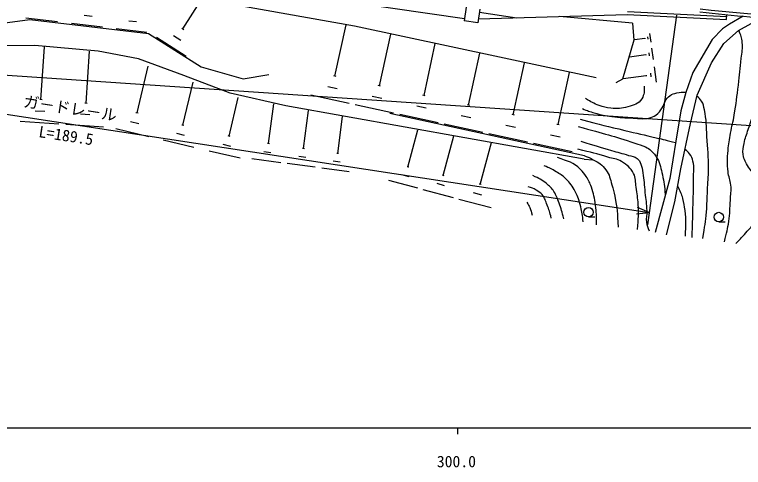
# Model space of a CAD drawing. Units: millimetres, scale not verified. Extents: x 0 to 700000, y -47500 to 447500.
# Drawn here: x 297565 to 413495, y 198715 to 270808 of the extents above; entities that cross this region are included whole.
import ezdxf
from ezdxf.enums import TextEntityAlignment as Align

# ---------------------------------------------------------------- set-up
doc = ezdxf.new("R2010")
doc.units = ezdxf.units.MM
doc.header["$LTSCALE"] = 1000
for name, color, linetype, lineweight in [('M-STR-STRC', 7, 'Continuous', 25), ('M-TTL-BAND', 7, 'Continuous', 25), ('S-TTL', 7, 'Continuous', 25)]:
    doc.layers.add(name, color=color, linetype=linetype, lineweight=lineweight)
doc.styles.add('@ＭＳ ゴシック', font='')
doc.styles.add('ＭＳ ゴシック', font='')
doc.styles.get('@ＭＳ ゴシック').set_extended_font_data('@MS Gothic')
doc.styles.get('ＭＳ ゴシック').set_extended_font_data('MS Gothic')

msp = doc.modelspace()

# ---------------------------------------------------------------- linework, layer by layer
at = {"layer": 'M-STR-STRC'}
for p, q in [((402871, 270729), (398212, 237318)), ((213608, 267599), (398488, 239299)), ((398488, 239299), (396657, 240103)), ((396500, 239080), (398488, 239299))]:
    msp.add_line(p, q, dxfattribs=at)
at = {"layer": 'M-TTL-BAND'}
for p, q in [((40000, 205000), (579000, 205000)), ((368000, 205000), (368000, 204000))]:
    msp.add_line(p, q, dxfattribs=at)
at = {"layer": 'S-TTL'}
for p, q in [((294430, 281092), (369121, 270165)), ((324321, 268533), (329023, 275939)), ((333399, 272268), (351633, 269039)), ((369389, 271996), (369070, 269819)), ((371566, 271677), (371247, 269500)), ((395031, 271308), (410841, 270509)), ((156169, 270622), (419911, 252794)), ((299350, 270278), (304393, 269686)), ((308644, 270695), (309883, 270550)), ((371340, 270134), (395025, 270808)), ((371493, 271182), (377469, 270308)), ((395827, 269430), (384265, 270501)), ((395025, 270808), (410816, 270010)), ((410816, 270010), (410854, 270774)), ((413463, 270535), (411281, 269286)), ((412714, 268262), (416324, 270304)), ((292922, 269117), (300000, 270000)), ((300000, 270000), (318867, 267787)), ((306611, 269426), (311568, 268844)), ((315743, 269837), (316961, 269694)), ((348531, 260988), (350314, 269171)), ((351633, 269039), (390096, 260777)), ((371247, 269500), (369070, 269819)), ((395827, 269430), (396077, 266723)), ((411281, 269286), (410145, 268523)), ((313744, 268589), (318617, 268017)), ((324173, 268626), (324468, 268439)), ((398561, 267816), (398751, 266441)), ((410145, 268523), (408525, 266847)), ((410405, 266214), (412714, 268262)), ((318867, 267787), (327250, 262464)), ((320165, 267200), (324882, 264204)), ((322833, 267492), (324012, 266743)), ((355605, 259454), (357401, 267698)), ((396077, 266723), (394268, 260525)), ((397831, 267014), (396172, 266784)), ((397825, 267057), (397837, 266971)), ((398220, 267243), (398267, 266899)), ((408525, 266847), (405452, 261577)), ((300807, 265893), (289314, 265805)), ((310841, 264965), (300807, 265893)), ((301754, 257252), (302302, 265654)), ((362688, 257917), (364488, 266176)), ((408432, 263123), (410405, 266214)), ((308931, 256681), (309473, 264991)), ((317250, 263771), (310841, 264965)), ((369783, 256377), (371585, 264651)), ((397956, 264408), (395393, 264052)), ((397948, 264463), (397963, 264353)), ((398454, 264701), (398515, 264261)), ((398890, 265434), (399134, 263673)), ((324500, 261119), (317250, 263771)), ((317041, 255146), (318799, 262585)), ((327250, 262464), (333902, 260602)), ((376887, 254836), (378693, 263124)), ((399299, 262485), (399635, 260063)), ((406160, 257983), (408432, 263123)), ((331838, 258290), (324500, 261119)), ((333902, 260602), (338027, 261267)), ((348722, 260947), (348341, 261030)), ((384002, 253292), (385811, 261595)), ((398013, 261073), (394375, 260569)), ((398003, 261148), (398024, 260997)), ((398698, 261476), (398782, 260871)), ((405452, 261577), (404354, 258412)), ((324334, 253178), (325959, 260052)), ((394268, 260525), (393227, 259937)), ((348895, 258994), (347371, 259326)), ((355795, 259412), (355414, 259495)), ((331681, 251441), (333132, 257581)), ((340722, 256257), (331838, 258290)), ((350782, 256668), (344687, 257996)), ((355969, 257456), (354442, 257788)), ((362879, 257875), (362497, 257958)), ((404354, 258412), (403534, 255470)), ((405080, 253477), (406160, 257983)), ((301946, 257240), (301561, 257265)), ((309118, 256669), (308744, 256693)), ((337957, 250271), (338784, 256598)), ((388142, 247812), (340722, 256257)), ((357859, 255126), (351754, 256456)), ((363053, 255916), (361524, 256249)), ((369974, 256336), (369591, 256419)), ((302403, 255355), (300864, 255456)), ((317206, 255107), (316876, 255185)), ((343516, 249472), (344308, 255528)), ((388214, 248307), (357251, 255053)), ((403534, 255470), (402752, 250665)), ((309561, 254837), (308065, 254935)), ((348956, 248690), (349726, 254580)), ((364946, 253581), (358831, 254914)), ((370148, 254373), (368616, 254707)), ((377079, 254794), (376695, 254878)), ((304591, 253358), (298435, 253760)), ((311688, 252895), (305704, 253286)), ((317327, 253406), (316007, 253718)), ((324487, 253142), (324181, 253214)), ((372044, 252035), (365919, 253369)), ((377253, 252828), (375719, 253162)), ((384194, 253250), (383810, 253334)), ((403516, 246252), (405080, 253477)), ((318932, 251353), (313652, 252601)), ((324599, 251565), (323375, 251854)), ((360129, 246535), (361726, 252480)), ((379153, 250486), (373017, 251823)), ((384369, 251281), (382832, 251616)), ((326087, 249662), (321192, 250819)), ((331834, 251405), (331528, 251477)), ((365756, 245187), (367447, 251479)), ((371641, 243778), (373428, 250433)), ((402752, 250665), (401765, 244725)), ((331946, 249828), (330722, 250117)), ((338100, 250253), (337814, 250290)), ((343656, 249454), (343377, 249490)), ((386272, 248935), (380126, 250274)), ((333435, 247926), (328540, 249083)), ((338351, 248820), (337204, 248970)), ((343900, 248058), (342782, 248204)), ((349092, 248672), (348820, 248708)), ((339891, 247219), (335303, 247818)), ((345400, 246499), (340931, 247083)), ((349330, 247313), (348242, 247455)), ((388142, 247812), (389606, 247703)), ((350791, 245794), (346439, 246363)), ((360273, 246496), (359985, 246573)), ((402585, 241001), (403516, 246252)), ((360333, 245000), (359183, 245309)), ((365908, 245147), (365604, 245228)), ((401765, 244725), (399456, 236122)), ((361688, 243156), (357087, 244392)), ((365972, 243567), (364758, 243894)), ((371801, 243735), (371480, 243821)), ((367402, 241621), (362545, 242926)), ((371868, 242069), (370587, 242413)), ((373377, 240016), (368253, 241392)), ((401244, 235750), (402585, 241001)), ((388864, 238587), (389864, 238587)), ((409575, 237829), (410575, 237829))]:
    msp.add_line(p, q, dxfattribs=at)
for centre in [(388864, 239337), (409575, 238579)]:
    msp.add_circle(centre, 750, dxfattribs=at)
for radius, start, end in [(254000, 263.50445, 276.06073), (254500, 263.50309, 267.1021)]:
    msp.add_arc((435360, 524091), radius, start, end, dxfattribs=at)
for points, knots in [([(412283, 234354), (412948, 235052), (413117, 235231), (413646, 235800), (414331, 236535), (414674, 236985), (415381, 237700), (415895, 238219), (416377, 238349), (416744, 238980), (417075, 239549), (417121, 239943), (417240, 240591), (417350, 241196), (417446, 241551), (417363, 242160), (417289, 242712), (417107, 243001), (416827, 243482), (416428, 244166), (416049, 244441), (415546, 245052), (415066, 245635), (414697, 245891), (414307, 246539), (413870, 247262), (413549, 247683), (413440, 248521), (413349, 249212), (413480, 249612), (413605, 250297), (413768, 251191), (413990, 251662), (414266, 252528), (414776, 254132), (415051, 255035), (415629, 256617), (415753, 256957), (415804, 257156), (415959, 257484), (416275, 258150), (416452, 258528), (416868, 259136), (417564, 260155), (418207, 260524), (418974, 261490), (419681, 262381), (419949, 262974), (420626, 263886), (421160, 264604), (421655, 264871), (422072, 265662), (422384, 266254), (422413, 266655), (422526, 267314), (422700, 268316), (422612, 268755), (422494, 269917)], [0, 0, 0, 0, 1, 1, 1, 2, 2, 2, 3, 3, 3, 4, 4, 4, 5, 5, 5, 6, 6, 6, 7, 7, 7, 8, 8, 8, 9, 9, 9, 10, 10, 10, 11, 11, 11, 12, 12, 12, 13, 13, 13, 14, 14, 14, 15, 15, 15, 16, 16, 16, 17, 17, 17, 18, 18, 18, 19, 19, 19, 19]), ([(410466, 234643), (410861, 236152), (410982, 236616), (411168, 237906), (411355, 239203), (411345, 239943), (411416, 241252), (411466, 242187), (411577, 242714), (411498, 243647), (411426, 244502), (411125, 244941), (411044, 245795), (410919, 247112), (410933, 247864), (411044, 249182), (411136, 250271), (411270, 250873), (411457, 251949), (411652, 253068), (411844, 253680), (412035, 254799), (412354, 256661), (412467, 257715), (412696, 259591), (412899, 261249), (413011, 262179), (413151, 263845), (413233, 264828), (413449, 265387), (413316, 266364), (413210, 267141), (413102, 267474), (412774, 268296)], [0, 0, 0, 0, 1, 1, 1, 2, 2, 2, 3, 3, 3, 4, 4, 4, 5, 5, 5, 6, 6, 6, 7, 7, 7, 8, 8, 8, 9, 9, 9, 10, 10, 10, 11, 11, 11, 11]), ([(397688, 259402), (397748, 258628), (397735, 258099), (397341, 257417), (396837, 256543), (396070, 256419), (395105, 256125), (394089, 255816), (393452, 255805), (392395, 255905), (391664, 255974), (391264, 256111), (390568, 256346), (389656, 256654), (389328, 256876), (388363, 257449)], [0, 0, 0, 0, 1, 1, 1, 2, 2, 2, 3, 3, 3, 4, 4, 4, 5, 5, 5, 5]), ([(387890, 255842), (388753, 255477), (389028, 255378), (389780, 255149), (390849, 254823), (391477, 254733), (392584, 254582), (393892, 254403), (394636, 254372), (395955, 254330), (396939, 254298), (397512, 254126), (398476, 254330), (398923, 254424), (399162, 254555), (399547, 254802), (400060, 255132), (400250, 255459), (400586, 255968), (400838, 256350), (400819, 256650), (401059, 257039), (401288, 257411), (401431, 257633), (401784, 257890), (402168, 258169), (402458, 258211), (402918, 258331), (403471, 258475), (403717, 258466), (404375, 258472)], [0, 0, 0, 0, 1, 1, 1, 2, 2, 2, 3, 3, 3, 4, 4, 4, 5, 5, 5, 6, 6, 6, 7, 7, 7, 8, 8, 8, 9, 9, 9, 10, 10, 10, 10]), ([(407038, 235180), (407368, 237170), (407475, 237738), (407616, 239393), (407729, 240729), (407716, 241482), (407781, 242821), (407845, 244144), (407941, 244884), (407946, 246208), (407954, 248243), (407852, 249383), (407698, 251412), (407574, 253061), (407652, 254013), (407285, 255625), (407158, 256188), (407155, 256552), (406831, 257030), (406602, 257367), (406463, 257507), (406112, 257785)], [0, 0, 0, 0, 1, 1, 1, 2, 2, 2, 3, 3, 3, 4, 4, 4, 5, 5, 5, 6, 6, 6, 7, 7, 7, 7]), ([(387524, 254137), (390959, 253260), (391837, 253030), (394612, 252365), (396562, 251897), (397661, 251665), (399610, 251195), (400823, 250902), (401207, 250809), (402714, 250436)], [0, 0, 0, 0, 1, 1, 1, 2, 2, 2, 3, 3, 3, 3]), ([(387205, 252967), (391544, 251779), (392739, 251521), (396207, 250344), (396887, 250114), (397298, 250056), (397944, 249742), (398310, 249564), (398499, 249419), (398795, 249139), (399246, 248713), (399479, 248438), (399787, 247899), (400319, 246968), (400354, 246320), (400602, 245276), (400890, 244069), (400924, 243604), (401070, 242134)], [0, 0, 0, 0, 1, 1, 1, 2, 2, 2, 3, 3, 3, 4, 4, 4, 5, 5, 5, 6, 6, 6, 6]), ([(387630, 250628), (389985, 249913), (390584, 249726), (392486, 249175), (393551, 248866), (394157, 248726), (395215, 248395), (395762, 248224), (396140, 248245), (396597, 247899), (396925, 247651), (396999, 247389), (397164, 247013), (397387, 246506), (397388, 246176), (397483, 245631), (397697, 244409), (397709, 243709), (397838, 242476), (397956, 241342), (398070, 240709), (398121, 239570), (398153, 238864), (397968, 238459), (398086, 237762), (398180, 237205), (398262, 236972), (398511, 236380)], [0, 0, 0, 0, 1, 1, 1, 2, 2, 2, 3, 3, 3, 4, 4, 4, 5, 5, 5, 6, 6, 6, 7, 7, 7, 8, 8, 8, 9, 9, 9, 9]), ([(396633, 236593), (396796, 238444), (396884, 239036), (396774, 240598), (396699, 241670), (396584, 242264), (396420, 243327), (396287, 244188), (396409, 244739), (396030, 245524), (395575, 246468), (394980, 246810), (394116, 247403), (393372, 247913), (392781, 247846), (391919, 248112), (390070, 248681), (389439, 248813), (387134, 249387)], [0, 0, 0, 0, 1, 1, 1, 2, 2, 2, 3, 3, 3, 4, 4, 4, 5, 5, 5, 6, 6, 6, 6]), ([(405344, 235345), (405411, 237594), (405428, 238164), (405468, 239971), (405509, 241826), (405570, 242866), (405551, 244721), (405539, 245786), (405753, 246421), (405468, 247447), (405331, 247941), (405248, 248242), (404931, 248645), (404686, 248958), (404542, 249078), (404183, 249334)], [0, 0, 0, 0, 1, 1, 1, 2, 2, 2, 3, 3, 3, 4, 4, 4, 5, 5, 5, 5]), ([(388214, 248307), (388862, 248088), (389083, 247983), (389606, 247703), (390499, 247225), (391043, 246910), (391636, 246088), (392221, 245276), (392289, 244664), (392581, 243707), (392795, 243003), (392878, 242598), (393034, 241880), (393446, 239988), (393426, 239269), (393589, 236954)], [0, 0, 0, 0, 1, 1, 1, 2, 2, 2, 3, 3, 3, 4, 4, 4, 5, 5, 5, 5]), ([(390112, 237358), (390124, 238802), (390134, 239272), (389961, 240482), (389798, 241611), (389694, 242256), (389305, 243329), (389057, 244016), (388880, 244393), (388499, 245017), (388204, 245501), (387984, 245740), (387592, 246151), (386477, 247319), (385595, 247439), (383914, 248040)], [0, 0, 0, 0, 1, 1, 1, 2, 2, 2, 3, 3, 3, 4, 4, 4, 5, 5, 5, 5]), ([(388021, 237811), (387898, 238925), (387853, 239286), (387617, 240205), (387365, 241187), (387222, 241758), (386736, 242648), (386267, 243507), (385938, 243970), (385249, 244664), (384724, 245193), (384347, 245406), (383712, 245798), (383004, 246235), (382704, 246352), (381797, 246730)], [0, 0, 0, 0, 1, 1, 1, 2, 2, 2, 3, 3, 3, 4, 4, 4, 5, 5, 5, 5]), ([(384947, 238290), (384622, 239488), (384537, 239848), (384166, 240809), (383883, 241541), (383793, 241995), (383360, 242648), (382983, 243217), (382669, 243466), (382150, 243908), (381411, 244537), (381016, 244687), (380009, 245168)], [0, 0, 0, 0, 1, 1, 1, 2, 2, 2, 3, 3, 3, 4, 4, 4, 4]), ([(403034, 243536), (403443, 242644), (403584, 242351), (403805, 241548), (404010, 240803), (404054, 240367), (404158, 239602), (404373, 238027), (404290, 237418), (404217, 235533)], [0, 0, 0, 0, 1, 1, 1, 2, 2, 2, 3, 3, 3, 3]), ([(382931, 238416), (382670, 239392), (382597, 239698), (382276, 240482), (382002, 241150), (381928, 241587), (381470, 242145), (381171, 242508), (380916, 242634), (380513, 242875), (380054, 243149), (379839, 243212), (379253, 243404)], [0, 0, 0, 0, 1, 1, 1, 2, 2, 2, 3, 3, 3, 4, 4, 4, 4]), ([(379051, 240935), (379282, 240550), (379350, 240424), (379505, 240079), (379709, 239624), (379751, 239439), (379908, 238869)], [0, 0, 0, 0, 1, 1, 1, 2, 2, 2, 2])]:
    msp.add_open_spline(points, degree=3, knots=knots, dxfattribs=at)

# ---------------------------------------------------------------- texts
at = {"layer": 'M-STR-STRC', "style": 'ＭＳ ゴシック'}
msp.add_text('ガ－ドレ－ル', height=1833, rotation=351.297, dxfattribs=at).set_placement((306199, 254438), align=Align.BOTTOM_CENTER)
at = {"layer": 'M-STR-STRC', "style": '@ＭＳ ゴシック'}
msp.add_text('L=189.5', height=1833, rotation=351.297, dxfattribs=at).set_placement((305896, 252461), align=Align.TOP_CENTER)
at = {"layer": 'M-TTL-BAND', "style": 'ＭＳ ゴシック'}
msp.add_text('300.0', height=1833, dxfattribs=at).set_placement((367844, 198195), align=Align.BOTTOM_CENTER)

doc.saveas('drawing.dxf')
